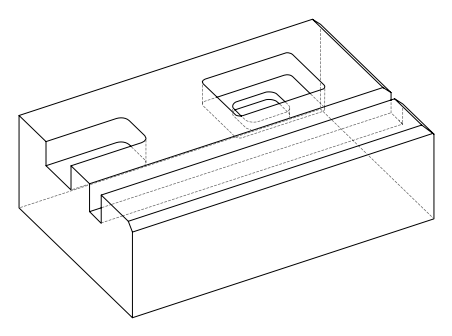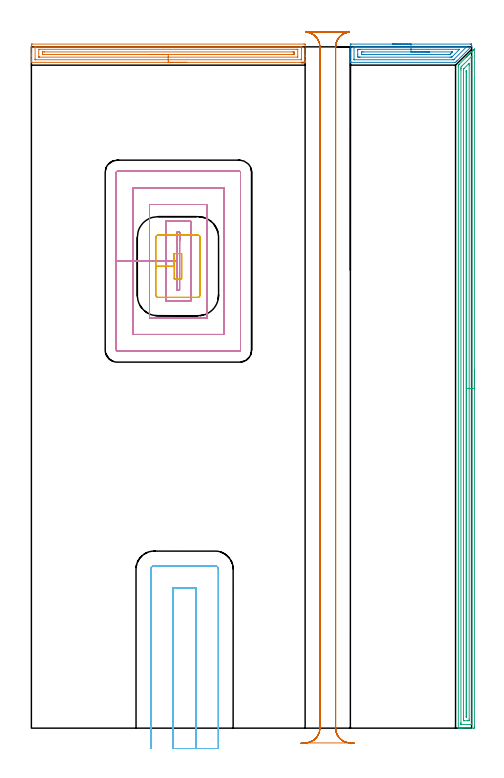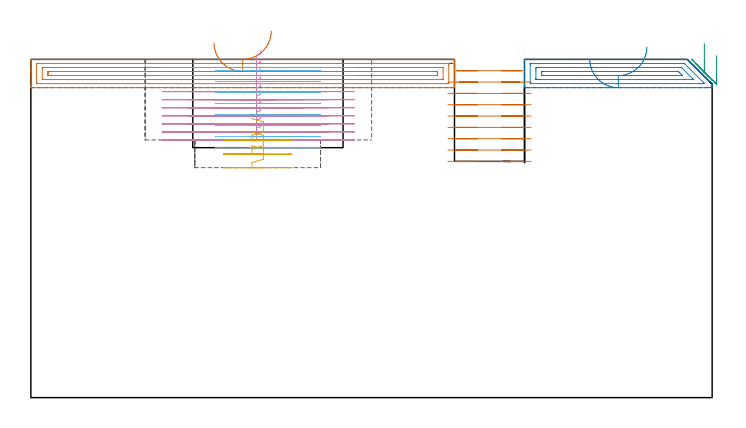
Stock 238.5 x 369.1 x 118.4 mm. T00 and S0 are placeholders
(PLAN: 7 operations, 3 tool changes, 63.4 min)
(1 AREA_MILL | FG_CHAMFER_SURFACE | UGT0205_001 | 4.96 min | 7554 mm3)
(2 AREA_MILL_1 | FG_CHAMFER_SURFACE_1 | UGT0205_001 | 2.2 min | 3507 mm3)
(3 AREA_MILL_2 | FG_CHAMFER_SURFACE_2 | UGT0205_001 | 11.79 min | 13705 mm3)
(4 MILL_RECTANGULAR_POCKET | POCKET_RECTANGULAR_STRAIGHT | NXT0201_011 | Follow Part, ap 3, ae 75% | 20.62 min | 243644 mm3)
(5 MILL_RECTANGULAR_POCKET_1 | POCKET_RECTANGULAR_STRAIGHT_1 | UGT0201_094 | Follow Part, ap 5, ae 75% | 1.33 min | 21871 mm3)
(6 MILL_SLOT | SLOT_PARTIAL_RECTANGULAR | NXT0201_012 | Follow Part, ap 4, ae 75% | 7.71 min | 154628 mm3)
(7 MILL_RECTANGULAR_SLOT | SLOT_RECTANGULAR | NXT0201_012 | Follow Part, ap 4, ae 75% | 14.84 min | 322266 mm3)
(TOOL UGT0205_001 | Chamfer Mill 20 x 3 x 45 deg. | D20 FL50 Z2)
(TOOL NXT0201_011 | ENDMILL 12mm [2P460-1200-NA 1630] | D12 FL38 Z6)
(TOOL UGT0201_094 | End mill 20 mm | D20 FL38 Z4)
(TOOL NXT0201_012 | ENDMILL 16mm [2P460-1600-NA 1630] | D16 FL38 Z6)
(OP 1 AREA_MILL)
G17 G21 G94 G90
T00 M6
G54
G17 G0 G90 X84.15 Y360.7 S1061 M3
G43 Z128.4 H0
G94 G1 X84.112 Z127.528 F250.
X83.998 Z126.663
X83.809 Z125.812
X83.547 Z124.98
X83.213 Z124.174
X82.81 Z123.4
X82.342 Z122.664
X81.81 Z121.972
X81.221 Z121.329
X80.578 Z120.74
X79.886 Z120.208
X79.15 Z119.74
X78.376 Z119.337
X77.57 Z119.003
X76.738 Z118.741
X75.887 Z118.552
X75.022 Z118.438
X74.15 Z118.4
X0.148
X0.01 Y360.703 Z118.388
X0.007 Y360.724 Z118.367
X0. Y361.044 Z118.055
Y361.518 Z117.581
Y362.105 Z116.99
Y364.171 Z114.926
Y364.764 Z114.331
Y365.354 Z113.742
Y369.785 Z109.312
X0.003 Y370.081 Z109.016
X0.008 Y370.592 Z108.506
X0.077 Y370.594 Z108.503
X0.593 Y370.6 Z108.5
X147.707
X148.08 Y370.596 Z108.502
X148.29 Y370.592 Z108.506
X148.3 Y370.378 Z108.719
Y364.764 Z114.331
Y364.171 Z114.926
Y363.878 Z115.219
Y362.105 Z116.99
Y361.518 Z117.581
Y361.044 Z118.056
Y360.725 Z118.366
X148.291 Y360.703 Z118.388
X148.152 Y360.7 Z118.4
X74.15
Y362.114 Z116.986
X2.367
X2.155 Y362.118 Z116.982
X2.05 Y362.121 Z116.979
X2.01 Y362.124 Z116.976
X2.007 Y362.158 Z116.942
X2.004 Y362.246 Z116.854
X2.001 Y362.479 Z116.621
Y368.683 Z110.417
X2.005 Y369.058 Z110.042
X2.01 Y369.164 Z109.936
X2.013 Y369.18 Z109.92
X2.02 Y369.182 Z109.918
X2.046 Y369.184 Z109.916
X2.156 Y369.185 Z109.915
X2.377 Y369.186 Z109.914
X145.933
X146.145 Y369.182 Z109.918
X146.25 Y369.179 Z109.921
X146.29 Y369.176 Z109.924
X146.293 Y369.142 Z109.958
X146.296 Y369.054 Z110.046
X146.3 Y368.821 Z110.279
Y362.617 Z116.483
X146.295 Y362.243 Z116.857
X146.29 Y362.137 Z116.963
X146.287 Y362.12 Z116.98
X146.28 Y362.118 Z116.982
X146.254 Y362.116 Z116.984
X146.144 Y362.115 Z116.985
X145.923 Y362.114 Z116.986
X74.15
Y363.528 Z115.572
X4.511 Y363.529 Z115.571
X4.16 Y363.53 Z115.57
X4.044 Y363.532 Z115.568
X4.01 Y363.535 Z115.565
X4.005 Y363.613 Z115.487
X4.001 Y363.719 Z115.381
Y367.58 Z111.52
X4.01 Y367.739 Z111.361
X4.015 Y367.766 Z111.334
X4.029 Y367.768 Z111.332
X4.072 Y367.771 Z111.329
X143.789 Y367.772 Z111.328
X144.14 Y367.77 Z111.33
X144.257 Y367.768 Z111.332
X144.29 Y367.765 Z111.335
X144.295 Y367.687 Z111.413
X144.299 Y367.581 Z111.519
Y363.72 Z115.38
X144.29 Y363.561 Z115.539
X144.285 Y363.534 Z115.566
X144.271 Y363.532 Z115.568
X144.228 Y363.529 Z115.571
X74.15 Y363.528 Z115.572
Y364.943 Z114.157
X6.654
X6.08 Y364.948 Z114.152
X6.019 Y364.949 Z114.151
X6.01 Y365.028 Z114.072
X6.006 Y365.216 Z113.884
X6. Y365.593 Z113.507
Y365.65 Z113.45
X6.001 Y366.065 Z113.035
X6.003 Y366.272 Z112.828
X6.006 Y366.324 Z112.776
X6.009 Y366.345 Z112.755
X6.024 Y366.351 Z112.75
X6.127 Y366.353 Z112.747
X6.835 Y366.357 Z112.743
X7.015
X141.646
X142.22 Y366.352 Z112.748
X142.281 Y366.351 Z112.749
X142.29 Y366.272 Z112.828
X142.294 Y366.084 Z113.016
X142.3 Y365.707 Z113.393
Y365.65 Z113.45
X142.299 Y365.235 Z113.865
X142.297 Y365.028 Z114.072
X142.294 Y364.977 Z114.123
X142.291 Y364.955 Z114.145
X142.276 Y364.95 Z114.15
X142.173 Y364.947 Z114.153
X141.465 Y364.943 Z114.157
X141.285
X74.15
X73.278 Z114.195
X72.414 Z114.309
X71.562 Z114.498
X70.73 Z114.76
X69.924 Z115.094
X69.15 Z115.497
X68.414 Z115.966
X67.722 Z116.497
X67.079 Z117.086
X66.49 Z117.729
X65.959 Z118.422
X65.49 Z119.157
X65.087 Z119.931
X64.753 Z120.737
X64.491 Z121.569
X64.302 Z122.421
X64.188 Z123.286
X64.15 Z124.157
G0 Z128.4
M5
M2
(OP 2 AREA_MILL_1)
G17 G21 G94 G90
T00 M6
G54
G17 G0 G90 X195.65 Y370.6 S1061 M3
G43 Z128.4 H0
Z118.5
G94 G1 X195.688 Z117.628 F250.
X195.802 Z116.763
X195.991 Z115.912
X196.253 Z115.08
X196.587 Z114.274
X196.99 Z113.5
X197.458 Z112.764
X197.99 Z112.072
X198.579 Z111.429
X199.222 Z110.839
X199.914 Z110.308
X200.65 Z109.84
X201.424 Z109.437
X202.23 Z109.103
X203.062 Z108.841
X203.913 Z108.652
X204.778 Z108.538
X205.65 Z108.5
X237.986
X238.17 Y370.599 Z108.501
X238.429 Y370.595 Z108.505
X238.499 Y370.592 Z108.506
X238.5 Y369.629 Z109.469
X238.493 Y369.417 Z109.681
X238.49 Y369.4 Z109.697
X238.429 Y369.327 Z109.771
X230.764 Y361.662 Z117.434
X230.627 Y361.526 Z117.572
X230.456 Y361.355 Z117.743
X230.321 Y361.219 Z117.877
X229.849 Y360.748 Z118.349
X229.82 Y360.717 Z118.377
X229.795 Y360.704 Z118.389
X229.758 Y360.698 Z118.396
X229.57 Y360.7 Z118.4
X172.871
X172.81 Y360.705 Z118.393
X172.8 Y360.866 Z118.232
Y364.906 Z114.192
Y365.647 Z113.447
X172.801 Y370.594 Z108.502
X172.803 Y370.595 Z108.501
X173.314 Y370.6 Z108.5
X205.65
Y369.186 Z109.914
X235.338
X235.749 Y369.179 Z109.921
X235.813 Y369.173 Z109.927
X235.792 Y369.147 Z109.953
X235.764 Y369.116 Z109.984
X235.587 Y368.936 Z110.164
X235.478 Y368.827 Z110.273
X228.941 Y362.291 Z116.809
X228.838 Y362.192 Z116.908
X228.773 Y362.133 Z116.967
X228.757 Y362.121 Z116.979
X228.733 Y362.119 Z116.981
X228.679 Y362.116 Z116.984
X228.241 Y362.114 Z116.986
X175.077
X174.869 Y362.119 Z116.981
X174.821 Y362.121 Z116.979
X174.809 Y362.127 Z116.973
X174.806 Y362.143 Z116.957
X174.802 Y362.184 Z116.916
X174.801 Y362.225 Z116.875
X174.8 Y362.391 Z116.709
X174.801 Y368.594 Z110.506
X174.805 Y368.881 Z110.219
X174.81 Y369.071 Z110.029
X174.821 Y369.179 Z109.921
X175.095 Y369.186 Z109.914
X205.65
Y367.772 Z111.328
X231.835 Y367.771 Z111.329
X231.889 Y367.77 Z111.33
X231.933 Y367.768 Z111.332
X231.951 Y367.766 Z111.334
X231.94 Y367.75 Z111.35
X231.855 Y367.658 Z111.442
X231.785 Y367.584 Z111.516
X228.078 Y363.878 Z115.222
X227.835 Y363.638 Z115.462
X227.763 Y363.57 Z115.53
X227.735 Y363.546 Z115.554
X227.698 Y363.534 Z115.566
X227.355 Y363.532 Z115.568
X226.817 Y363.529 Z115.571
X178.092
X177.744
X177.203 Y363.532 Z115.568
X176.858 Y363.535 Z115.565
X176.809 Y363.878 Z115.222
X176.803 Y363.932 Z115.168
X176.8 Y364.764 Z114.336
Y367.423 Z111.677
Y367.48 Z111.62
X176.803 Y367.538 Z111.562
X176.81 Y367.653 Z111.447
X176.823 Y367.765 Z111.335
X176.858 Y367.766 Z111.334
X177.396 Y367.77 Z111.33
X177.744 Y367.771 Z111.329
X178.281 Y367.772 Z111.328
X205.65
Y366.357 Z112.743
X227.534
X227.929 Y366.353 Z112.747
X228.059 Y366.35 Z112.75
X228.089 Y366.348 Z112.752
X228.07 Y366.327 Z112.773
X228.026 Y366.278 Z112.822
X227.914 Y366.163 Z112.937
X227.821 Y366.07 Z113.03
X227.378 Y365.627 Z113.473
X226.934 Y365.185 Z113.915
X226.776 Y365.03 Z114.07
X226.717 Y364.976 Z114.124
X226.685 Y364.95 Z114.15
X226.645 Y364.948 Z114.152
X226.469 Y364.945 Z114.155
X226.29 Y364.943 Z114.157
X179.515
X179.335 Y364.944 Z114.156
X178.815 Y364.95 Z114.15
X178.803 Y365.477 Z113.623
X178.804 Y365.65 Z113.45
X178.815 Y366.35 Z112.75
X179.515 Y366.356 Z112.744
X179.695 Y366.357 Z112.743
X205.65
X206.522 Z112.781
X207.386 Z112.895
X208.238 Z113.083
X209.07 Z113.346
X209.876 Z113.68
X210.65 Z114.082
X211.386 Z114.551
X212.078 Z115.082
X212.721 Z115.672
X213.31 Z116.315
X213.841 Z117.007
X214.31 Z117.743
X214.713 Z118.516
X215.047 Z119.322
X215.309 Z120.154
X215.498 Z121.006
X215.612 Z121.871
X215.65 Z122.743
G0 Z128.4
M5
M2
(OP 3 AREA_MILL_2)
G17 G21 G94 G90
T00 M6
G54
G17 G0 G90 X240. Y193.95 S1061 M3
G43 Z128.4 H0
Z119.7
G94 G1 Y193.912 Z118.828 F250.
Y193.798 Z117.963
Y193.609 Z117.112
Y193.347 Z116.28
Y193.013 Z115.474
Y192.61 Z114.7
Y192.142 Z113.964
Y191.61 Z113.272
Y191.021 Z112.629
Y190.378 Z112.04
Y189.686 Z111.508
Y188.95 Z111.04
Y188.176 Z110.637
Y187.37 Z110.303
Y186.538 Z110.041
Y185.686 Z109.852
Y184.822 Z109.738
Y183.95 Z109.7
Y1.117
X239.999 Y0.631 Z109.701
X239.996 Y0.227 Z109.703
X239.992 Y0.01 Z109.705
X239.6 Y0. Z110.098
X234.333 Z115.361
X232.938 Z116.758
X232.578 Z117.117
X231.628 Z118.072
X231.461 Y0.003 Z118.231
X231.302 Y0.01 Z118.389
X231.3 Y0.183 Z118.4
Y358.327
X231.307 Y359.2 Z118.393
X231.325 Y359.221 Z118.375
X231.7 Y359.6 Z117.999
X231.768 Y359.668 Z117.931
X235.514 Y363.415 Z114.184
X235.65 Y363.552 Z114.046
X235.792 Y363.693 Z113.906
X235.945 Y363.846 Z113.753
X236.089 Y363.991 Z113.606
X236.239 Y364.14 Z113.459
X236.376 Y364.277 Z113.322
X236.528 Y364.43 Z113.167
X237.023 Y364.923 Z112.677
X237.282 Y365.183 Z112.416
X237.406 Y365.307 Z112.291
X237.748 Y365.648 Z111.952
X237.952 Y365.852 Z111.748
X238.176 Y366.077 Z111.522
X238.283 Y366.185 Z111.413
X238.722 Y366.623 Z110.977
X239.161 Y367.063 Z110.535
X239.369 Y367.269 Z110.33
X239.412 Y367.312 Z110.288
X239.864 Y367.765 Z109.835
X239.969 Y367.866 Z109.729
X239.994 Y367.883 Z109.704
X239.999 Y367.866 Z109.699
X240. Y183.95 Z109.7
X238.586 Z111.114
X238.585 Y2.559 Z111.115
X238.584 Y2.419 Z111.116
X238.579 Y2.043 Z111.121
X238.571 Y2.01 Z111.13
X238.502 Y2.006 Z111.198
X238.393 Y2.002 Z111.307
X238.255 Y2. Z111.445
X232.989 Z116.711
X232.789 Y2.003 Z116.911
X232.754 Y2.005 Z116.946
X232.722 Y2.01 Z116.978
X232.72 Y2.056 Z116.98
X232.715 Y2.279 Z116.985
Y2.419
X232.714 Y3.174 Z116.986
Y356.539
X232.716 Y357.292 Z116.984
X232.717 Y357.433 Z116.983
X232.732 Y358.17 Z116.968
X232.881 Y358.327 Z116.819
X233.169 Y358.619 Z116.531
X233.456 Y358.906 Z116.244
X238.347 Y363.797 Z111.353
X238.486 Y363.933 Z111.214
X238.574 Y364.016 Z111.126
X238.578 Y364.018 Z111.122
X238.58 Y364.011 Z111.12
X238.583 Y363.953 Z111.117
X238.585 Y363.832 Z111.115
X238.586 Y183.95 Z111.114
X237.172 Z112.528
X237.171 Y4.894 Z112.529
X237.166 Y4.207 Z112.534
X237.163 Y4.007 Z112.537
X236.089 Y4. Z113.611
X234.536 Y4.001 Z115.164
X234.333 Y4.005 Z115.367
X234.137 Y4.01 Z115.563
X234.133 Y4.207 Z115.567
X234.13 Y4.414 Z115.57
X234.129 Y5.102 Z115.571
X234.128 Y5.31 Z115.572
X234.129 Y356.747 Z115.571
X234.132 Y356.956 Z115.568
X234.135 Y357.094 Z115.565
X234.139 Y357.129 Z115.561
X234.15 Y357.143 Z115.55
X234.178 Y357.175 Z115.522
X234.333 Y357.334 Z115.367
X234.382 Y357.383 Z115.318
X236.967 Y359.968 Z112.733
X237.04 Y360.041 Z112.66
X237.117 Y360.116 Z112.583
X237.141 Y360.133 Z112.559
X237.165 Y360.148 Z112.535
X237.166 Y360.116 Z112.534
X237.17 Y359.986 Z112.53
X237.171 Y359.907 Z112.529
X237.172 Y359.221 Z112.528
Y183.95
X235.757 Z113.943
Y6.671
X235.756 Y6.335 Z113.944
X235.755 Y6.224 Z113.945
X235.75 Y6.015 Z113.95
X235.65 Y6.01 Z114.05
X235.549 Y6.015 Z114.151
X235.545 Y6.224 Z114.155
X235.544 Y6.334 Z114.156
X235.543 Y8.679 Z114.157
Y355.306
X235.544 Y355.644 Z114.156
X235.547 Y355.943 Z114.153
X235.55 Y356.068 Z114.15
X235.601 Y356.141 Z114.099
X235.67 Y356.215 Z114.03
X235.713 Y356.258 Z113.987
X235.745 Y356.285 Z113.955
X235.751 Y356.286 Z113.949
X235.752 Y356.262 Z113.948
X235.755 Y356.157 Z113.945
X235.757 Y355.982 Z113.943
Y183.95
Y183.078 Z113.981
Y182.214 Z114.095
Y181.362 Z114.283
Y180.53 Z114.546
Y179.724 Z114.88
Y178.95 Z115.282
Y178.214 Z115.751
Y177.522 Z116.282
Y176.879 Z116.872
Y176.29 Z117.515
Y175.758 Z118.207
Y175.29 Z118.943
Y174.887 Z119.716
Y174.553 Z120.522
Y174.291 Z121.354
Y174.102 Z122.206
Y173.988 Z123.071
Y173.95 Z123.943
G0 Z128.4
M5
M2
(OP 4 MILL_RECTANGULAR_POCKET)
G17 G21 G94 G90
T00 M6
G54
G17 G0 G90 X80.3 Y263.98 S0 M3
G43 Z128.4 H1
Z121.4
G94 G1 Y268.7 Z120.135 F250.
X79. Z119.787
Y253. Z115.58
Y237.3 F500.
X80.3
Y268.7
X79.
Y253.
X73.
Y231.3
X86.3
Y274.7
X73.
Y253.
X64.
Y222.3
X95.3
Y283.7
X64.
Y253.
X55.
Y213.3
X104.3
Y292.7
X55.
Y253.
X46.
Y204.9
G3 X46.6 Y204.3 R0.6
G1 X112.7
G3 X113.3 Y204.9 R0.6
G1 Y301.1
G3 X112.7 Y301.7 R0.6
G1 X46.6
G3 X46. Y301.1 R0.6
G1 Y253.
Y252.
G0 X80.3 Y263.98 Z118.58
G1 Y268.7 Z117.315 F250.
X79. Z116.967
Y253. Z112.76
Y237.3 F500.
X80.3
Y268.7
X79.
Y253.
X73.
Y231.3
X86.3
Y274.7
X73.
Y253.
X64.
Y222.3
X95.3
Y283.7
X64.
Y253.
X55.
Y213.3
X104.3
Y292.7
X55.
Y253.
X46.
Y204.9
G3 X46.6 Y204.3 R0.6
G1 X112.7
G3 X113.3 Y204.9 R0.6
G1 Y301.1
G3 X112.7 Y301.7 R0.6
G1 X46.6
G3 X46. Y301.1 R0.6
G1 Y253.
Y252.
G0 X80.3 Y263.98 Z115.76
G1 Y268.7 Z114.495 F250.
X79. Z114.147
Y253. Z109.94
Y237.3 F500.
X80.3
Y268.7
X79.
Y253.
X73.
Y231.3
X86.3
Y274.7
X73.
Y253.
X64.
Y222.3
X95.3
Y283.7
X64.
Y253.
X55.
Y213.3
X104.3
Y292.7
X55.
Y253.
X46.
Y204.9
G3 X46.6 Y204.3 R0.6
G1 X112.7
G3 X113.3 Y204.9 R0.6
G1 Y301.1
G3 X112.7 Y301.7 R0.6
G1 X46.6
G3 X46. Y301.1 R0.6
G1 Y253.
Y252.
G0 X80.3 Y263.98 Z112.94
G1 Y268.7 Z111.675 F250.
X79. Z111.327
Y253. Z107.12
Y237.3 F500.
X80.3
Y268.7
X79.
Y253.
X73.
Y231.3
X86.3
Y274.7
X73.
Y253.
X64.
Y222.3
X95.3
Y283.7
X64.
Y253.
X55.
Y213.3
X104.3
Y292.7
X55.
Y253.
X46.
Y204.9
G3 X46.6 Y204.3 R0.6
G1 X112.7
G3 X113.3 Y204.9 R0.6
G1 Y301.1
G3 X112.7 Y301.7 R0.6
G1 X46.6
G3 X46. Y301.1 R0.6
G1 Y253.
Y252.
G0 X80.3 Y263.98 Z110.12
G1 Y268.7 Z108.855 F250.
X79. Z108.507
Y253. Z104.3
Y237.3 F500.
X80.3
Y268.7
X79.
Y253.
X73.
Y231.3
X86.3
Y274.7
X73.
Y253.
X64.
Y222.3
X95.3
Y283.7
X64.
Y253.
X55.
Y213.3
X104.3
Y292.7
X55.
Y253.
X46.
Y204.9
G3 X46.6 Y204.3 R0.6
G1 X112.7
G3 X113.3 Y204.9 R0.6
G1 Y301.1
G3 X112.7 Y301.7 R0.6
G1 X46.6
G3 X46. Y301.1 R0.6
G1 Y253.
Y252.
G0 X80.3 Y263.98 Z107.3
G1 Y268.7 Z106.035 F250.
X79. Z105.687
Y253. Z101.48
Y237.3 F500.
X80.3
Y268.7
X79.
Y253.
X73.
Y231.3
X86.3
Y274.7
X73.
Y253.
X64.
Y222.3
X95.3
Y283.7
X64.
Y253.
X55.
Y213.3
X104.3
Y292.7
X55.
Y253.
X46.
Y204.9
G3 X46.6 Y204.3 R0.6
G1 X112.7
G3 X113.3 Y204.9 R0.6
G1 Y301.1
G3 X112.7 Y301.7 R0.6
G1 X46.6
G3 X46. Y301.1 R0.6
G1 Y253.
Y252.
G0 X80.3 Y263.98 Z104.48
G1 Y268.7 Z103.215 F250.
X79. Z102.867
Y253. Z98.66
Y237.3 F500.
X80.3
Y268.7
X79.
Y253.
X73.
Y231.3
X86.3
Y274.7
X73.
Y253.
X64.
Y222.3
X95.3
Y283.7
X64.
Y253.
X55.
Y213.3
X104.3
Y292.7
X55.
Y253.
X46.
Y204.9
G3 X46.6 Y204.3 R0.6
G1 X112.7
G3 X113.3 Y204.9 R0.6
G1 Y301.1
G3 X112.7 Y301.7 R0.6
G1 X46.6
G3 X46. Y301.1 R0.6
G1 Y253.
Y252.
G0 X80.3 Y263.98 Z101.66
G1 Y268.7 Z100.395 F250.
X79. Z100.047
Y253. Z95.84
Y237.3 F500.
X80.3
Y268.7
X79.
Y253.
X73.
Y231.3
X86.3
Y274.7
X73.
Y253.
X64.
Y222.3
X95.3
Y283.7
X64.
Y253.
X55.
Y213.3
X104.3
Y292.7
X55.
Y253.
X46.
Y204.9
G3 X46.6 Y204.3 R0.6
G1 X112.7
G3 X113.3 Y204.9 R0.6
G1 Y301.1
G3 X112.7 Y301.7 R0.6
G1 X46.6
G3 X46. Y301.1 R0.6
G1 Y253.
Y252.
G0 X80.3 Y263.98 Z98.84
G1 Y268.7 Z97.575 F250.
X79. Z97.227
Y253. Z93.02
Y237.3 F500.
X80.3
Y268.7
X79.
Y253.
X73.
Y231.3
X86.3
Y274.7
X73.
Y253.
X64.
Y222.3
X95.3
Y283.7
X64.
Y253.
X55.
Y213.3
X104.3
Y292.7
X55.
Y253.
X46.
Y204.9
G3 X46.6 Y204.3 R0.6
G1 X112.7
G3 X113.3 Y204.9 R0.6
G1 Y301.1
G3 X112.7 Y301.7 R0.6
G1 X46.6
G3 X46. Y301.1 R0.6
G1 Y253.
Y252.
G0 X80.3 Y263.98 Z96.02
G1 Y268.7 Z94.755 F250.
X79. Z94.407
Y253. Z90.2
Y237.3 F500.
X80.3
Y268.7
X79.
Y253.
X73.
Y231.3
X86.3
Y274.7
X73.
Y253.
X64.
Y222.3
X95.3
Y283.7
X64.
Y253.
X55.
Y213.3
X104.3
Y292.7
X55.
Y253.
X46.
Y204.9
G3 X46.6 Y204.3 R0.6
G1 X112.7
G3 X113.3 Y204.9 R0.6
G1 Y301.1
G3 X112.7 Y301.7 R0.6
G1 X46.6
G3 X46. Y301.1 R0.6
G1 Y253.
Y252.
G0 Z128.4
M5
M2
(OP 5 MILL_RECTANGULAR_POCKET_1)
G17 G21 G94 G90
T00 M6
G54
G17 G0 G90 X77.4 Y243.727 S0 M3
G43 Z128.4 H0
Z97.712
G94 G1 Y243.4 Z97.625 F250.
X81.4 Z96.553
Y257.1 Z92.882
X77.4 Z91.81
Y250.25 Z89.975
Y243.4 F500.
X81.4
Y257.1
X77.4
Y250.25
X67.4
Y234.6
G3 X68.6 Y233.4 R1.2
G1 X90.2
G3 X91.4 Y234.6 R1.2
G1 Y265.9
G3 X90.2 Y267.1 R1.2
G1 X68.6
G3 X67.4 Y265.9 R1.2
G1 Y250.25
Y249.25
G0 X77.4 Y243.727 Z92.975
G1 Y243.4 Z92.887 F250.
X81.4 Z91.816
Y257.1 Z88.145
X77.4 Z87.073
Y250.25 Z85.237
Y243.4 F500.
X81.4
Y257.1
X77.4
Y250.25
X67.4
Y234.6
G3 X68.6 Y233.4 R1.2
G1 X90.2
G3 X91.4 Y234.6 R1.2
G1 Y265.9
G3 X90.2 Y267.1 R1.2
G1 X68.6
G3 X67.4 Y265.9 R1.2
G1 Y250.25
Y249.25
G0 X77.4 Y243.727 Z88.237
G1 Y243.4 Z88.15 F250.
X81.4 Z87.078
Y257.1 Z83.407
X77.4 Z82.335
Y250.25 Z80.5
Y243.4 F500.
X81.4
Y257.1
X77.4
Y250.25
X67.4
Y234.6
G3 X68.6 Y233.4 R1.2
G1 X90.2
G3 X91.4 Y234.6 R1.2
G1 Y265.9
G3 X90.2 Y267.1 R1.2
G1 X68.6
G3 X67.4 Y265.9 R1.2
G1 Y250.25
Y249.25
G0 Z128.4
M5
M2
(OP 6 MILL_SLOT)
G17 G21 G94 G90
T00 M6
G54
G17 G0 G90 X89.3 Y-11. S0 M3
G43 Z128.4 H1
Z114.537
G94 G1 Y-8. F250.
Y75.9 F500.
X76.7
Y-8.
Y-11. F250.
X101.3
Y-8.
Y86.1 F500.
G3 X99.5 Y87.9 R1.8
G1 X66.5
G3 X64.7 Y86.1 R1.8
G1 Y-8.
Y-11. F250.
G0 X89.3 Z110.675
G1 Y-8.
Y75.9 F500.
X76.7
Y-8.
Y-11. F250.
X101.3
Y-8.
Y86.1 F500.
G3 X99.5 Y87.9 R1.8
G1 X66.5
G3 X64.7 Y86.1 R1.8
G1 Y-8.
Y-11. F250.
G0 X89.3 Z106.812
G1 Y-8.
Y75.9 F500.
X76.7
Y-8.
Y-11. F250.
X101.3
Y-8.
Y86.1 F500.
G3 X99.5 Y87.9 R1.8
G1 X66.5
G3 X64.7 Y86.1 R1.8
G1 Y-8.
Y-11. F250.
G0 X89.3 Z102.95
G1 Y-8.
Y75.9 F500.
X76.7
Y-8.
Y-11. F250.
X101.3
Y-8.
Y86.1 F500.
G3 X99.5 Y87.9 R1.8
G1 X66.5
G3 X64.7 Y86.1 R1.8
G1 Y-8.
Y-11. F250.
G0 X89.3 Z99.087
G1 Y-8.
Y75.9 F500.
X76.7
Y-8.
Y-11. F250.
X101.3
Y-8.
Y86.1 F500.
G3 X99.5 Y87.9 R1.8
G1 X66.5
G3 X64.7 Y86.1 R1.8
G1 Y-8.
Y-11. F250.
G0 X89.3 Z95.225
G1 Y-8.
Y75.9 F500.
X76.7
Y-8.
Y-11. F250.
X101.3
Y-8.
Y86.1 F500.
G3 X99.5 Y87.9 R1.8
G1 X66.5
G3 X64.7 Y86.1 R1.8
G1 Y-8.
Y-11. F250.
G0 X89.3 Z91.362
G1 Y-8.
Y75.9 F500.
X76.7
Y-8.
Y-11. F250.
X101.3
Y-8.
Y86.1 F500.
G3 X99.5 Y87.9 R1.8
G1 X66.5
G3 X64.7 Y86.1 R1.8
G1 Y-8.
Y-11. F250.
G0 X89.3 Z87.5
G1 Y-8.
Y75.9 F500.
X76.7
Y-8.
Y-11. F250.
X101.3
Y-8.
Y86.1 F500.
G3 X99.5 Y87.9 R1.8
G1 X66.5
G3 X64.7 Y86.1 R1.8
G1 Y-8.
Y-11. F250.
G0 Z128.4
M5
M2
(OP 7 MILL_RECTANGULAR_SLOT)
G17 G21 G94 G90
T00 M6
G54
G17 G0 G90 X149.268 Y377.589 S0 M3
G43 Z128.4 H1
Z114.433
G94 G1 X151.939 Y376.224 F250.
G2 X156.3 Y369.1 R8. F500.
G1 Y0.
G2 X148.992 Y-7.97 R8.
G1 Y-8.
X172.108
Y-7.97
G2 X164.8 Y0. R8.
G1 Y369.1
G2 X169.148 Y376.218 R8.
G1 X171.817 Y377.587 F250.
G0 Z128.4
X175.097 Y-8.23
Z110.467
G1 X172.108 Y-7.97
G2 X164.8 Y0. R8. F500.
G1 Y369.1
G2 X171.159 Y376.93 R8.
G1 X171.165 Y376.959
G3 X169.681 Y377.1 R8.
G1 X151.446
G3 X149.948 Y376.957 R8.
G1 X149.954 Y376.927
G2 X156.3 Y369.1 R8.
G1 Y0.
G2 X148.992 Y-7.97 R8.
G1 X146.003 Y-8.23 F250.
G0 X175.097 Z106.5
G1 X172.108 Y-7.97
G2 X164.8 Y0. R8. F500.
G1 Y369.1
G2 X172.4 Y377.09 R8.
G1 Y377.1
X148.7
Y377.09
G2 X156.3 Y369.1 R8.
G1 Y0.
G2 X148.992 Y-7.97 R8.
G1 X146.003 Y-8.23 F250.
G0 X175.097 Z102.533
G1 X172.108 Y-7.97
G2 X164.8 Y0. R8. F500.
G1 Y369.1
G2 X172.4 Y377.09 R8.
G1 Y377.1
X148.7
Y377.09
G2 X156.3 Y369.1 R8.
G1 Y0.
G2 X148.992 Y-7.97 R8.
G1 X146.003 Y-8.23 F250.
G0 X175.097 Z98.567
G1 X172.108 Y-7.97
G2 X164.8 Y0. R8. F500.
G1 Y369.1
G2 X172.4 Y377.09 R8.
G1 Y377.1
X148.7
Y377.09
G2 X156.3 Y369.1 R8.
G1 Y0.
G2 X148.992 Y-7.97 R8.
G1 X146.003 Y-8.23 F250.
G0 X175.097 Z94.6
G1 X172.108 Y-7.97
G2 X164.8 Y0. R8. F500.
G1 Y369.1
G2 X172.4 Y377.09 R8.
G1 Y377.1
X148.7
Y377.09
G2 X156.3 Y369.1 R8.
G1 Y0.
G2 X148.992 Y-7.97 R8.
G1 X146.003 Y-8.23 F250.
G0 X175.097 Z90.633
G1 X172.108 Y-7.97
G2 X164.8 Y0. R8. F500.
G1 Y369.1
G2 X172.4 Y377.09 R8.
G1 Y377.1
X148.7
Y377.09
G2 X156.3 Y369.1 R8.
G1 Y0.
G2 X148.992 Y-7.97 R8.
G1 X146.003 Y-8.23 F250.
G0 X175.097 Z86.667
G1 X172.108 Y-7.97
G2 X164.8 Y0. R8. F500.
G1 Y369.1
G2 X172.4 Y377.09 R8.
G1 Y377.1
X148.7
Y377.09
G2 X156.3 Y369.1 R8.
G1 Y0.
G2 X148.992 Y-7.97 R8.
G1 X146.003 Y-8.23 F250.
G0 X175.097 Z82.7
G1 X172.108 Y-7.97
G2 X164.8 Y0. R8. F500.
G1 Y369.1
G2 X172.4 Y377.09 R8.
G1 Y377.1
X148.7
Y377.09
G2 X156.3 Y369.1 R8.
G1 Y0.
G2 X148.992 Y-7.97 R8.
G1 X146.003 Y-8.23 F250.
G0 Z128.4
M5
M2
